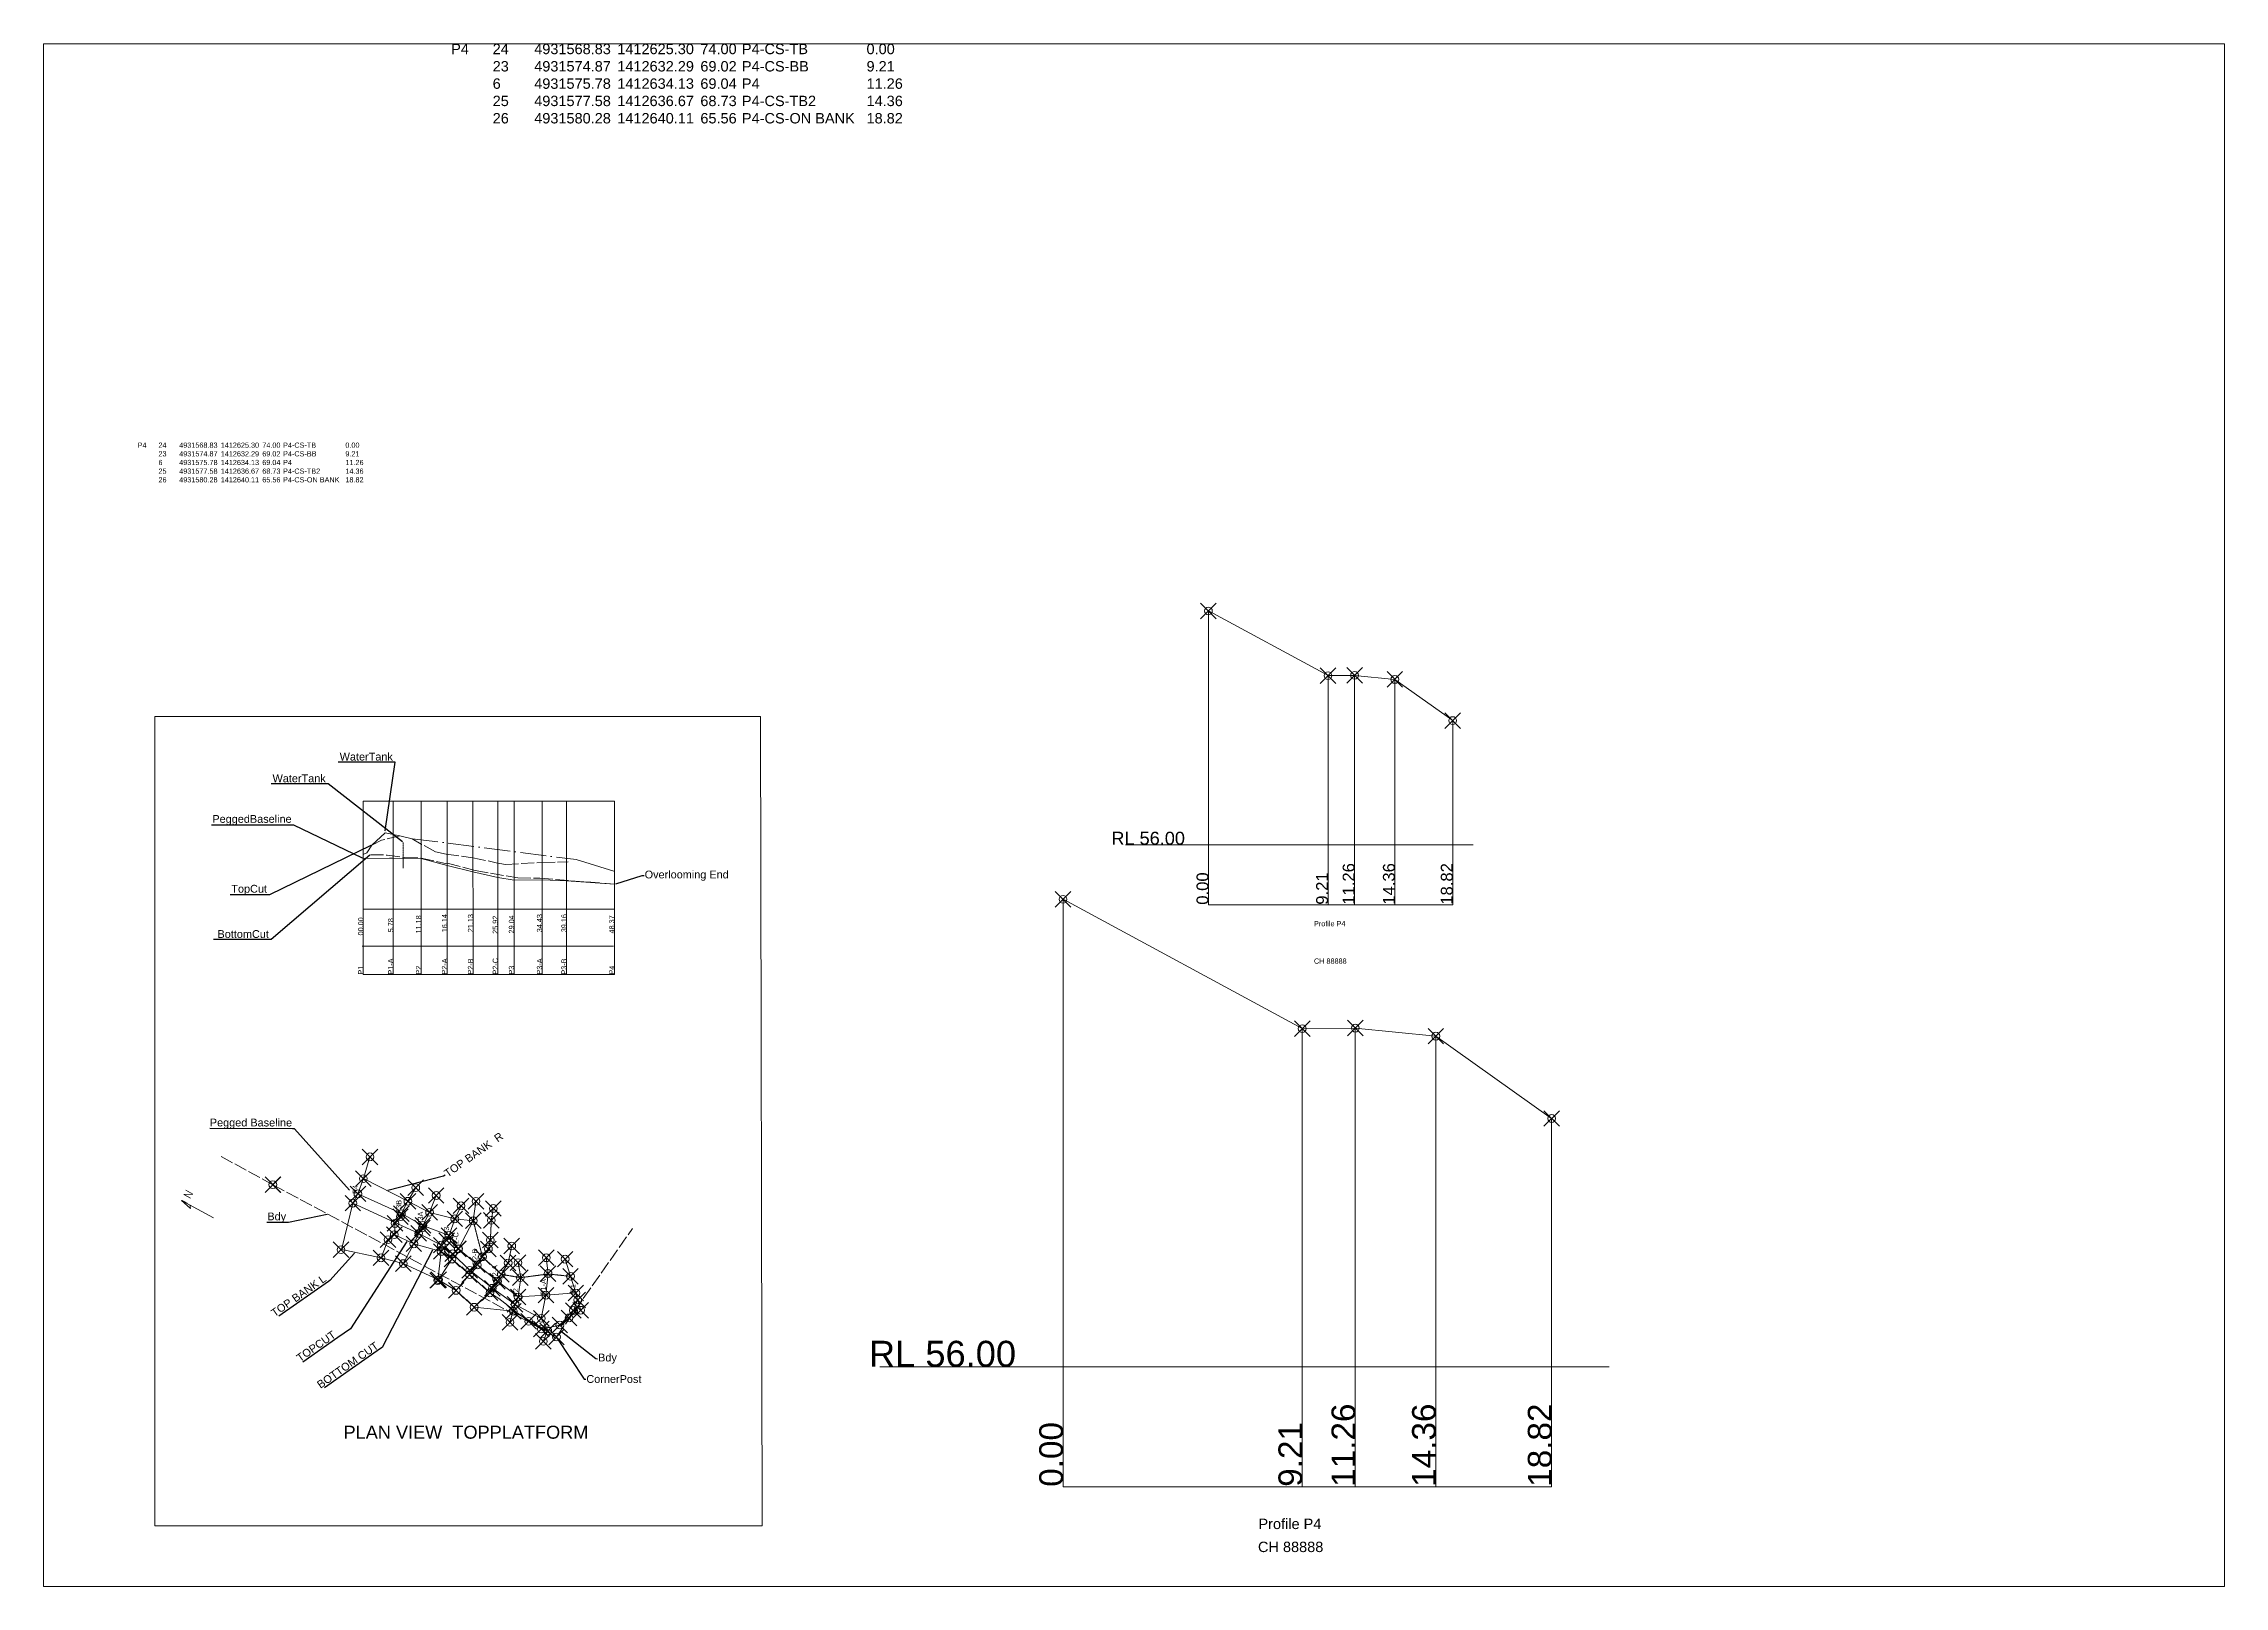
# Model space of a CAD drawing. Extents: x -87238 to 8567886, y -105094 to 8517995.
# Drawn here: x 445598 to 529598, y 8928 to 68334 of the extents above; entities that cross this region are included whole.
import ezdxf
from ezdxf import colors
from ezdxf.entities.mleader import LeaderData, LeaderLine
from ezdxf.math import Vec2, Vec3

# ---------------------------------------------------------------- set-up
doc = ezdxf.new("R2010")
doc.units = 0
doc.header["$MEASUREMENT"] = 0
doc.header["$PDMODE"] = 35
doc.header["$PDSIZE"] = 300
for name, pattern in [('ACAD_ISO02W100', [15, 12, -3]), ('DASHDOT2', [0.7, 0.5, -0.1, 0, -0.1]), ('DASHED', [0.6, 0.5, -0.1]), ('DASHED2', [0.3, 0.25, -0.05])]:
    doc.linetypes.add(name, pattern=pattern)
doc.layers.get('0').update_dxf_attribs({"linetype": 'CONTINUOUS'})
doc.layers.add('Boundary', color=7, linetype='CONTINUOUS')
doc.layers.add('VIEWPORTS', color=7, linetype='CONTINUOUS')
doc.styles.add('Annotative', font='txt.shx', dxfattribs={"height": 200})
doc.styles.add('MtXpl_arial_ttf_shx', font='arial.ttf.shx')
doc.styles.get("Standard").update_dxf_attribs({"font": 'arial.ttf', "height": 200})

msp = doc.modelspace()

# ---------------------------------------------------------------- linework, layer by layer
at = {"color": 7, "linetype": 'Continuous', "lineweight": 0}
for p, q in [((490465.1600117139, 46486.87929131888), (490465.1600117139, 35176.26325944724)), ((490465.1600117139, 46486.87929131888), (490465.1600117139, 35176.26325944724)), ((495071.6600117139, 43996.87929131888), (495071.6600117139, 35176.26325944724)), ((496094.1600117139, 44006.87929131888), (496094.1600117139, 35176.26325944724)), ((497645.1600117139, 43851.87929131888), (497645.1600117139, 35176.26325944724)), ((499875.1600117139, 42266.87929131888), (499875.1600117139, 35176.26325944724)), ((495071.6600117139, 41506.87929131888), (495071.6600117139, 35176.26325944724)), ((496094.1600117139, 41526.87929131888), (496094.1600117139, 35176.26325944724)), ((497645.1600117139, 41216.87929131888), (497645.1600117139, 35176.26325944724)), ((457910.726299, 39166.76608673422), (457911.2499960493, 32486.50078890653)), ((457910.726299, 39166.76608673422), (467584.0593418166, 39166.76608673422)), ((459065.944027145, 39166.76608673422), (459065.944027145, 32486.50078890641)), ((460138.1492216809, 39166.76608673422), (460138.1492216809, 32486.50078890633)), ((461139.0575285074, 39166.76608673422), (461139.0575285074, 32486.50078890624)), ((462136.8903806062, 39166.76608673422), (462140.2090691999, 32486.50078890615)), ((463095.9253119984, 39166.76608673422), (463095.9253119984, 32486.50078890609)), ((463717.9381736688, 39166.76608673422), (463717.9381736688, 32486.50078890604)), ((464797.9400255511, 39166.76608673422), (464797.9400255511, 32486.50078890595)), ((465742.4589506197, 39166.76608673422), (465742.4589506197, 32486.50078890586)), ((467584.0593418166, 39166.76608673422), (467584.0593418166, 32486.50078890572)), ((458752.4585330224, 37946.13734021896), (458234.726299, 37466.13734021896)), ((459794.526299, 37718.13734021896), (459322.966299, 37826.13734021896)), ((499875.1600117139, 35176.26325944724), (499875.1600117139, 38046.87929131888)), ((461098.0667436905, 37126.13734021896), (460695.1262989999, 37218.13734021896)), ((500665.8290671634, 37486.87955787883), (487267.9626537322, 37486.87955787883)), ((466114.726299, 36912.13734021896), (467568.6129159929, 36462.24623839947)), ((484864.9991568178, 35384.57089078956), (484864.9991568178, 12763.33882704626)), ((484864.9991568178, 35384.57089078956), (484864.9991568178, 12763.33882704626)), ((457912.0659218246, 35001.60289060455), (467585.3989646414, 35001.60289060112)), ((490465.1600117139, 35176.26325944724), (499875.1600117139, 35176.26325944724)), ((457870.4909376207, 33578.36607641721), (467543.8239804374, 33578.36607641744)), ((494077.9991568178, 30404.57089078956), (494077.9991568178, 12763.33882704623)), ((496122.9991568178, 30424.57089078956), (496122.9991568178, 12763.33882704623)), ((499224.9991568178, 30114.57089078956), (499224.9991568178, 12763.33882704623)), ((503684.9991568178, 26944.57089078956), (503684.9991568178, 12763.3388270462)), ((494077.9991568178, 25424.57089078955), (494077.9991568178, 12763.33882704623)), ((496122.9991568178, 25464.57089078955), (496122.9991568178, 12763.33882704623)), ((499224.9991568178, 24844.57089078955), (499224.9991568178, 12763.3388270462)), ((503684.9991568178, 12763.3388270462), (503684.9991568178, 18504.57089078955)), ((505899.8907442415, 17384.57142390944), (477806.8156501433, 17384.57142390944)), ((484864.9991568178, 12763.33882704626), (503684.9991568178, 12763.3388270462))]:
    msp.add_line(p, q, dxfattribs=at)
at = {"color": 7, "linetype": 'DASHED2', "lineweight": 0, "ltscale": 2000}
for p, q in [((460142.1262989999, 37512.13734021896), (459794.526299, 37718.13734021896)), ((460695.1262989999, 37218.13734021896), (460142.1262989999, 37512.13734021896))]:
    msp.add_line(p, q, dxfattribs=at)
at = {"color": 7, "linetype": 'Continuous', "lineweight": 0, "ltscale": 1000}
for p, q in [((457911.2499960493, 32486.50078890653), (467584.0593418167, 32486.50078890572)), ((459630.139809668, 23758.32232893695, -1888), (457914.0679172279, 24629.60716189283, -2035.999999999999)), ((460464.990623892, 23329.64049144647, -1866), (459630.139809668, 23758.32232893695, -1888)), ((461436.139368645, 23079.40437149972, -1884), (460464.990623892, 23329.64049144647, -1866)), ((462146.9141757658, 23005.76217181307, -1938), (461436.139368645, 23079.40437149972, -1884))]:
    msp.add_line(p, q, dxfattribs=at)
for points in [[(445598.2976355609, 68328.27753032738), (529598.2976355609, 68328.27753032738), (529598.2976355609, 8928.277530327381), (445598.2976355609, 8928.277530327265)], [(449877.1475034349, 42418.54527858269), (473216.7093217526, 42418.54527858269), (473275.4783123994, 11254.06914759544), (449877.1475034349, 11254.06914759544)]]:
    msp.add_lwpolyline(points, close=True, dxfattribs=at)
at = {"color": 7, "linetype": 'Continuous', "lineweight": 0}
for points in [[(490465.1600117139, 46486.87929131888), (495071.6600117139, 43996.87929131888), (496094.1600117139, 44006.87929131888), (497645.1600117139, 43851.87929131888), (499875.1600117139, 42266.87929131888)], [(457910.726299, 36958.13734021896), (458915.7524262839, 36968.13734021896), (459065.944027145, 36972.13734021896), (460138.1492216809, 36950.13734021905), (461139.0575285074, 36690.13734021896), (462136.8903806062, 36438.13734021896), (463095.9253119983, 36230.13734021896), (463717.9381736688, 36126.13734021896), (464797.9400255511, 36138.13734021896), (465742.4589506201, 36100.13734021992), (467584.0593418166, 35972.13734021896)], [(484864.9991568178, 35384.57089078956), (494077.9991568178, 30404.57089078956), (496122.9991568178, 30424.57089078956), (499224.9991568178, 30114.57089078956), (503684.9991568178, 26944.57089078956)]]:
    msp.add_lwpolyline(points, dxfattribs=at)
at = {"color": 7, "linetype": 'DASHED2', "lineweight": 0, "ltscale": 2000}
for points in [[(459322.966299, 37826.13734021896), (458608.526299, 37660.13734021896), (458234.726299, 37466.13734021896), (458044.726299, 37176.13734021896), (457910.726299, 37113.53734021896)], [(458186.8903242298, 37103.48374507914), (458826.726299, 37088.13734021896), (459510.1262989999, 36990.13734021896)], [(459510.1262989999, 36990.13734021896), (460142.1011116629, 36972.13734021914), (461131.8356301915, 36752.13734021917)], [(461098.0667436905, 37126.13734021896), (462136.8903806063, 36988.13734021896), (463026.889244748, 36794.13734021908), (463391.8163004069, 36726.13734021896), (464797.9262989999, 36802.13734021896), (465798.4233174756, 36822.13734021896)], [(462226.8057706193, 36494.13734021896), (461190.441999604, 36758.13734021896), (461131.930625572, 36751.32180483858)], [(462226.8057706193, 36494.13734021896), (463862.6268143904, 36208.13734021905), (464713.5323528551, 36194.44792236979), (467605.8644352828, 35968.13734021896)]]:
    msp.add_lwpolyline(points, dxfattribs=at)
at = {"color": 7, "linetype": 'DASHDOT2', "lineweight": 0, "ltscale": 2000}
msp.add_lwpolyline([(458752.4585330224, 37946.13734021896), (459322.966299, 37826.13734021896), (459794.526299, 37718.13734021896), (466114.726299, 36912.13734021896)], dxfattribs=at)
at = {"color": 7, "linetype": 'Continuous', "lineweight": 0, "elevation": -15782}
for points in [[(457083.2959373319, 21938.27563521301), (457507.3554152051, 23683.17969998614), (457704.4176846507, 24043.33863983053), (457914.0679172279, 24629.60716189283), (458167.9253986014, 25466.56616879796)], [(464768.4336348099, 19247.78083522731), (463759.0727273321, 19786.21797984219), (462883.7276749536, 20408.7250393342), (462010.1765520002, 21098.4093407364), (461353.7288157763, 21732.5768024062), (460917.2003729779, 22066.60512252427), (460046.3004109043, 22518.8763423229), (457507.3554152051, 23683.17969998614)], [(466098.2527943304, 20225.2904274966), (464946.0954960199, 20141.25733921333), (463872.1512066727, 20072.28099841994), (463077.8519316255, 20678.9319470394), (462307.203797976, 21308.82515554938), (461576.6990911096, 21930.20336012196), (461576.6990911096, 21930.20336012196), (461216.6653030266, 22437.42685279762), (460210.1081195791, 22828.89413946477), (459380.8251593306, 23281.00670471153), (457704.4176846507, 24043.33863983053)], [(458595.2302879893, 21578.54475268906), (458863.8509301343, 22279.34925519525), (459125.9448019989, 22489.72912235156), (459130.351197089, 22902.98184539506), (459346.2678606398, 23166.47377022589), (459380.8251593306, 23281.00670471153), (459630.139809668, 23758.32232893695), (459932.2071696363, 24282.34075424896)], [(459452.5020355512, 21358.44216081404), (459859.5653489455, 22119.5594046566), (460046.3004109043, 22518.8763423229), (460187.5102578815, 22725.17655824946), (460210.1081195791, 22828.89413946477), (460464.990623892, 23329.64049144647), (460720.3460458068, 23979.65095942939)], [(460779.5750607611, 20707.97372531742), (460912.8070592025, 21821.81807476681), (460917.2003729779, 22066.60512252427), (461122.8050575133, 22247.18948975291), (461216.6653030266, 22437.42685279762), (461436.139368645, 23079.40437149972), (461675.4563031124, 23581.45955265017)], [(460813.3238588505, 20736.48720682719), (461328.3576869682, 21531.69796872913), (461353.7288157763, 21732.5768024062), (461576.6990911096, 21930.20336012196), (462146.9141757658, 23005.76217181307), (462251.3549780336, 23752.75087235535)], [(465006.4456069496, 18754.64676298096), (463689.6347300368, 19522.7443291816), (462183.0480459212, 19676.40812879236), (461487.439266207, 20324.6614941692), (460813.3238588505, 20736.48720682719), (459452.5020355512, 21358.44216081404), (458595.2302879893, 21578.54475268906), (457021.9285446971, 21908.06765938198)], [(462790.6850669932, 20231.26779632829), (462004.46222644, 20935.70916709666), (461329.5048160312, 21530.05964802363), (460912.8070592025, 21821.81807476681), (459859.5653489455, 22119.5594046566), (459103.533904521, 22474.02866291089)], [(462183.0480459212, 19676.40812879236), (462790.6850669932, 20231.26779632829), (462883.7276749536, 20408.7250393342), (463080.6373814321, 20678.44075542357), (463228.8856115753, 20940.94115978504), (463490.1657901814, 21380.24591530494), (463630.5001314418, 22037.61512105046)], [(463561.2324143805, 19095.90847628056), (463689.6347300368, 19522.7443291816), (463759.0727273321, 19786.21797984219), (463872.1512066727, 20072.28099841994), (463980.355931703, 20817.28792666089), (463872.7456632187, 21391.76289160061)], [(464844.732808391, 18361.21756281369), (465021.462977236, 18791.18235011294), (464768.4336348099, 19247.78083522731), (464946.0954960199, 20141.25733921333), (465029.717137536, 20973.77125564187), (464960.334241104, 21581.9603821199)], [(466287.0866334182, 19561.57227842209), (466167.5930511463, 19958.88485550563), (466098.2527943304, 20225.2904274966), (465894.3476227843, 20868.68974436782), (465686.1803807518, 21528.63701445726)]]:
    msp.add_lwpolyline(points, dxfattribs=at)
at = {"color": 7, "linetype": 'Continuous', "lineweight": 0}
msp.add_polyline3d([(462790.6850669932, 20231.26779632829, -819.9999999999989), (463135.1167368903, 20018.31046533257, -728.0000000000001), (463777.9484413675, 19518.65918732951, -434.0000000000003), (464280.5130882506, 19135.64903648937, -228.0000000000001), (464772.2532446142, 18837.83765559841, -119.9999999999989), (465482.8358947514, 18991.12267562917, -285.9999999999985), (465837.2013210789, 19266.10111954206, -479.9999999999983), (466006.582975043, 19550.72342249105, -609.9999999999994), (466160.3838307894, 19958.72010964761, -845.999999999998)], dxfattribs=at)
at = {"linetype": 'Continuous', "lineweight": 0}
for p in [(490465.1600117139, 46486.87929131888), (490465.1600117139, 46486.87929131888), (495071.6600117139, 43996.87929131888), (496094.1600117139, 44006.87929131888), (497645.1600117139, 43851.87929131888), (499875.1600117139, 42266.87929131888), (484864.9991568178, 35384.57089078956), (484864.9991568178, 35384.57089078956), (494077.9991568178, 30404.57089078956), (496122.9991568178, 30424.57089078956), (499224.9991568178, 30114.57089078956), (503684.9991568178, 26944.57089078956), (458167.9253986014, 25466.56616879796, -2669.999999999999), (457704.4176846507, 24043.33863983053, -1973.999999999998), (457914.0679172279, 24629.60716189283, -2035.999999999999), (459932.2071696363, 24282.34075424896, -2313.999999999999), (460720.3460458068, 23979.65095942939, -2319.999999999999), (457507.3554152051, 23683.17969998614, -1978), (459346.2678606398, 23166.47377022589, -1853.999999999999), (459380.8251593306, 23281.00670471153, -1845.999999999998), (459630.139809668, 23758.32232893695, -1888), (460464.990623892, 23329.64049144647, -1866), (461675.4563031124, 23581.45955265017, -2295.999999999998), (462251.3549780336, 23752.75087235535, -2422), (462917.9164449755, 23477.24440995431, -2316), (458863.8509301343, 22279.34925519525, -1123.999999999998), (459103.533904521, 22474.02866291089, -1240), (459130.351197089, 22902.98184539506, -1857.999999999998), (460046.3004109043, 22518.8763423229, -1790), (460187.5102578815, 22725.17655824946, -1781.999999999999), (460210.1081195791, 22828.89413946477, -1807.999999999998), (461216.6653030266, 22437.42685279762, -1819.999999999999), (461436.139368645, 23079.40437149972, -1884), (462146.9141757658, 23005.76217181307, -1938), (462807.4714194327, 22264.60353311662, -1953.999999999999), (462843.4231050333, 23022.23370431796, -2022), (457055.0351859867, 21891.79073880194, -981.9999999999993), (458595.2302879893, 21578.54475268906, -684.0000000000003), (459859.5653489455, 22119.5594046566, -1144), (460912.8070592025, 21821.81807476681, -1219.999999999999), (460917.2003729779, 22066.60512252427, -1738), (461122.8050575133, 22247.18948975291, -1778), (461328.3576869682, 21531.69796872913, -1151.999999999998), (461329.5048160312, 21530.05964802363, -1153.999999999999), (461353.7288157763, 21732.5768024062, -1650), (461576.3726451305, 21920.20869003091, -1701.999999999998), (461576.6990911096, 21930.20336012196, -1716), (462501.4867090739, 21620.64906493457, -1513.999999999999), (462731.4892762212, 21923.30203300767, -1644), (463630.5001314418, 22037.61512105046, -1757.999999999998), (464960.334241104, 21581.9603821199, -1072), (465686.1803807518, 21528.63701445726, -1379.999999999998), (459452.5020355512, 21358.44216081404, -631.9999999999993), (460779.5750607611, 20707.97372531742, -531.9999999999993), (460813.3238588505, 20736.48720682719, -543.9999999999998), (462004.46222644, 20935.70916709666, -957.9999999999984), (462010.1765520002, 21098.4093407364, -1451.999999999998), (462307.203797976, 21308.82515554938, -1507.999999999998), (463077.8519316255, 20678.9319470394, -1278), (463080.6373814321, 20678.44075542357, -1256), (463228.8856115753, 20940.94115978504, -1188), (463490.1657901814, 21380.24591530494, -1375.999999999999), (463872.7456632187, 21391.76289160061, -1344), (463961.950108707, 20814.54320471146, -1035.999999999999), (465029.717137536, 20973.77125564187, -1022), (465894.3476227843, 20868.68974436782, -1078), (465894.3476227843, 20868.68974436782, -1078), (461487.439266207, 20324.6614941692, -485.9999999999985), (462790.6850669932, 20231.26779632829, -819.9999999999989), (462883.7276749536, 20408.7250393342, -1194), (463759.0727273321, 19786.21797984219, -973.9999999999981), (463876.3515178788, 20068.5399330272, -995.999999999998), (464946.0954960199, 20141.25733921333, -973.9999999999981), (466098.2527943304, 20225.2904274966, -987.9999999999995), (466167.5930511463, 19958.88485550563, -834.0000000000003), (462183.0480459212, 19676.40812879236, -306.0000000000002), (463561.2324143805, 19095.90847628056, -197.999999999999), (463689.6347300368, 19522.7443291816, -437.9999999999995), (464280.5130882506, 19135.64903648937, -228.0000000000001), (464768.4336348099, 19247.78083522731, -903.9999999999992), (465482.8358947514, 18991.12267562917, -285.9999999999985), (465837.2013210789, 19266.10111954206, -479.9999999999983), (466006.582975043, 19550.72342249105, -609.9999999999994), (466287.0866334182, 19561.57227842209, -625.9999999999991), (464772.2532446142, 18837.83765559841, -119.9999999999989), (464844.732808391, 18361.21756281369, 86.00000000000136), (465016.8846837895, 18767.41422918567, -118.0000000000007)]:
    msp.add_point(p, dxfattribs=at)
at = {"layer": 'Boundary', "color": 7, "linetype": 'DASHED', "lineweight": 0, "ltscale": 1000, "elevation": -15782}
msp.add_lwpolyline([(452434.530037318, 25480.7219311317), (454429.1829112358, 24394.72460741398), (465353.0445090097, 18535.23668525097), (468276.7625428443, 22703.09665969174)], dxfattribs=at)
at = {"layer": 'Boundary', "color": 7, "linetype": 'Continuous', "lineweight": 0}
for p in [(454426.7248208638, 24397.8865360232, -15782), (454429.1829112358, 24394.72460741398, -15782), (465352.5533173291, 18532.4512354558, -15782)]:
    msp.add_point(p, dxfattribs=at)
at = {"layer": 'VIEWPORTS', "color": 7, "linetype": 'ACAD_ISO02W100', "lineweight": 0}
for p, q in [((459452.9804117979, 37576.67990863888), (459452.9804117979, 36588.98991792114)), ((450911.7458946344, 23791.49532406556), (451137.7517328784, 23667.96475084605)), ((451137.7517328784, 23667.96475084605), (450911.7458946344, 23791.49532406556))]:
    msp.add_line(p, q, dxfattribs=at)
at = {"layer": 'VIEWPORTS', "color": 7, "lineweight": 0}
for p, q in [((450911.7458946344, 23791.49532406556), (451261.7788622627, 23481.13306073743)), ((451261.7788622627, 23481.13306073743), (451235.6510985479, 23614.45478467461))]:
    msp.add_line(p, q, dxfattribs=at)
msp.add_lwpolyline([(450911.7458946344, 23791.49532406556), (452136.1642440135, 23122.2511057105)], dxfattribs=at)
at = {"layer": 'VIEWPORTS', "color": 7, "linetype": 'ACAD_ISO02W100', "lineweight": 0}
for points, elevation in [([(461487.439266207, 20324.6614941692), (462004.46222644, 20935.70916709666), (462010.1765520002, 21098.4093407364), (462307.203797976, 21308.82515554938), (462501.4867090739, 21620.64906493457), (462731.4892762212, 21923.30203300767), (462807.4714194327, 22264.60353311662), (462843.4231050333, 23022.23370431796), (462917.9164449755, 23477.24440995431)], -485.9999999999985), ([(463228.8856115753, 20940.94115978504), (462501.4867090739, 21620.64906493457), (462146.9141757658, 23005.76217181307)], -978), ([(465894.3476227843, 20868.68974436782), (465027.9039290098, 20955.71945345128), (463980.355931703, 20817.28792666089), (463228.8856115753, 20940.94115978504)], -1078)]:
    msp.add_lwpolyline(points, dxfattribs=dict(at, elevation=elevation))

# ---------------------------------------------------------------- texts
at = {"linetype": 'Continuous', "lineweight": 0, "style": 'MtXpl_arial_ttf_shx'}
for height, p in [(500, (486726.0996920718, 37486.87955787883)), (1000, (477386.8785175337, 17384.57142390944))]:
    msp.add_text('RL 56.00', height=height, dxfattribs=at).set_placement(p)
for s, height, p in [('0.00', 458.335, (490465.1600117139, 35176.26325944724)), ('9.21', 458.335, (495071.6600117139, 35176.26325944724)), ('11.26', 458.335, (496094.1600117139, 35176.26325944724)), ('14.36', 458.335, (497645.1600117139, 35176.26325944724)), ('18.82', 458.335, (499875.1600117139, 35176.26325944724)), ('0.00', 916.6700000000001, (484864.9991568178, 12763.33882704626)), ('9.21', 916.6700000000001, (494077.9991568178, 12763.33882704623)), ('11.26', 916.6700000000001, (496122.9991568178, 12763.33882704623)), ('14.36', 916.6700000000001, (499224.9991568178, 12763.33882704623)), ('18.82', 916.6700000000001, (503684.9991568178, 12763.3388270462))]:
    msp.add_text(s, height=height, rotation=90, dxfattribs=at).set_placement(p)
at = {"linetype": 'ACAD_ISO02W100', "lineweight": 0}
for s, p in [('P1               00.00', (457911.2499960493, 32486.50078890653)), ('P1-A             5.78', (459065.944027145, 32486.50078890641)), ('P2                11.18', (460138.1492216809, 32486.50078890633)), ('P2-A             16.14', (461139.0575285074, 32486.50078890624)), ('P2-B             21.13', (462140.2090691999, 32486.50078890615)), ('P2-C            25.92', (463095.9253119984, 32486.50078890609)), ('P3                29.04', (463717.9381736688, 32486.50078890604)), ('P3-A             34.43', (464797.9400255511, 32486.50078890595)), ('P3-B             39.16', (465742.4589506197, 32486.50078890586)), ('P4                48.37', (467584.0593418166, 32486.50078890572))]:
    msp.add_text(s, height=200, rotation=90, dxfattribs=at).set_placement(p)
at = {"linetype": 'Continuous', "lineweight": 0}
for s, p in [('P4', (457704.4176846507, 24043.33863983053, -1973.999999999998)), ('P3B', (459380.8251593306, 23281.00670471153, -1845.999999999998)), ('P3A', (460210.1081195791, 22828.89413946477, -1807.999999999998)), ('P3', (461216.6653030266, 22437.42685279762, -1819.999999999999)), ('P2-C', (461576.6990911096, 21930.20336012196, -1716)), ('P2-B', (462307.203797976, 21308.82515554938, -15782)), ('P2-A', (463080.6373814321, 20678.44075542357, -15782)), ('P2', (463876.3515178788, 20068.5399330272, -995.9999999999982)), ('P1-A', (464946.0954960199, 20141.25733921333, -15782)), ('P1', (466098.2527943304, 20225.2904274966, -15782))]:
    msp.add_text(s, height=200, rotation=90, dxfattribs=at).set_placement(p)
at = {"linetype": 'Continuous', "lineweight": 0, "ltscale": 1000, "style": 'Annotative'}
msp.add_text('N', height=300, rotation=61.33980716636768, dxfattribs=at).set_placement((451232.6346159959, 23833.43477954046))
at = {"color": 7, "linetype": 'Continuous', "lineweight": 0, "attachment_point": 1}
for s, width, gutter_width, heights, insert, char_height in [('^IP4^I24^I4931568.83 ^I1412625.30 ^I74.00 ^IP4-CS-TB^I^I0.00 \\P^I^I23^I4931574.87 ^I1412632.29 ^I69.02 ^IP4-CS-BB^I^I9.21 \\P^I^I6^I4931575.78 ^I1412634.13 ^I69.04 ^IP4^I^I^I11.26 \\P^I^I25^I4931577.58 ^I1412636.67 ^I68.73 ^IP4-CS-TB2^I^I14.36 \\P^I^I26^I4931580.28 ^I1412640.11 ^I65.56 ^IP4-CS-ON BANK^I18.82 ', 20462.64667846495, 5000, [0], (459695.845629089, 68328.27753032738), 400), ('^IP4^I24^I4931568.83 ^I1412625.30 ^I74.00 ^IP4-CS-TB^I^I0.00 \\P^I^I23^I4931574.87 ^I1412632.29 ^I69.02 ^IP4-CS-BB^I^I9.21 \\P^I^I6^I4931575.78 ^I1412634.13 ^I69.04 ^IP4^I^I^I11.26 \\P^I^I25^I4931577.58 ^I1412636.67 ^I68.73 ^IP4-CS-TB2^I^I14.36 \\P^I^I26^I4931580.28 ^I1412640.11 ^I65.56 ^IP4-CS-ON BANK^I18.82 ', 11587.57790737366, 2500, [0], (448421.9811991396, 52972.55922696533), 200), ('Profile P4', 4372.300692086166, 6.25, [0], (494530.8702025788, 34546.16344384194), 200), ('CH 88888', 4372.300692086166, 6.25, [0], (494530.8702025788, 33106.20861348341), 200), ('PLAN VIEW  TOPPLATFORM', 12013.22364814593, 200, [40.00000000000001], (457151.6347138761, 15114.7212932421, -15782), 500), ('Profile P4', 8744.601384172332, 12.5, [0], (492393.1639468141, 11535.18725316598), 400), ('CH 88888', 8744.601384172332, 12.5, [0], (492374.320745809, 10648.99675763583), 400)]:
    msp.add_mtext_dynamic_manual_height_columns(s, width=width, gutter_width=gutter_width, heights=heights, dxfattribs=dict(at, insert=insert, char_height=char_height))

# ---------------------------------------------------------------- leaders
at = {"color": 7, "linetype": 'Continuous', "lineweight": 0, "ltscale": 1000}
ml = msp.add_multileader_mtext('Standard', dxfattribs=at)
ml.set_content('WaterTank', color=7, style='MtXpl_arial_ttf_shx')
ml.set_leader_properties()
ml.build(insert=Vec2(0, 0))
ml.multileader.update_dxf_attribs({"text_right_attachment_type": 6, "dogleg_length": 72.00000000000004, "arrow_head_size": 36})
ctx = ml.context
ctx.base_point, ctx.char_height, ctx.arrow_head_size, ctx.landing_gap_size, ctx.plane_origin = Vec3(457013.5209118911, 40876.87254893289), 300, 36, 18, Vec3(460151.3148476235, 39199.05411999256)
ctx.right_attachment, ctx.text_align_type = 6, 2
notes = []
notes.append((ctx, [(0, (1, 1, 0), (459141.0979923822, 40669.32821059728), (-1, 0), 72.00000000000004, [(0, [(458750.9425971281, 37992.30583457174)], 0, [])])]))
ctx.mtext.insert, ctx.mtext.alignment, ctx.mtext.flow_direction = Vec3(459051.0979923822, 41029.32821059728), 3, 5
ml = msp.add_multileader_mtext('Standard', dxfattribs=at)
ml.set_content('WaterTank', color=7, style='MtXpl_arial_ttf_shx')
ml.set_leader_properties()
ml.build(insert=Vec2(0, 0))
ml.multileader.update_dxf_attribs({"text_right_attachment_type": 6, "dogleg_length": 72.00000000000004, "arrow_head_size": 36})
ctx = ml.context
ctx.base_point, ctx.char_height, ctx.arrow_head_size, ctx.landing_gap_size, ctx.plane_origin = Vec3(454427.4388660968, 40040.62303243092), 300, 36, 18, Vec3(457565.2328018292, 38362.8046034906)
ctx.right_attachment, ctx.text_align_type = 6, 2
notes.append((ctx, [(0, (1, 1, 0), (456555.015946588, 39833.07869409531), (-1, 0), 72.00000000000004, [(0, [(459452.9804117979, 37576.67990863888)], 0, [])])]))
ctx.mtext.insert, ctx.mtext.alignment, ctx.mtext.flow_direction = Vec3(456465.015946588, 40193.07869409531), 3, 5
ml = msp.add_multileader_mtext('Standard', dxfattribs=at)
ml.set_content('PeggedBaseline', color=7, style='MtXpl_arial_ttf_shx')
ml.set_leader_properties()
ml.build(insert=Vec2(0, 0))
ml.multileader.update_dxf_attribs({"text_right_attachment_type": 6, "dogleg_length": 72.00000000000004, "arrow_head_size": 36})
ctx = ml.context
ctx.base_point, ctx.char_height, ctx.arrow_head_size, ctx.landing_gap_size, ctx.plane_origin = Vec3(452108.8870048975, 38436.41881615775), 300, 36, 18, Vec3(457509.669591976, 37236.04794770165)
ctx.right_attachment, ctx.text_align_type = 6, 2
notes.append((ctx, [(0, (1, 1, 0), (455241.2389830694, 38242.9331408508), (-1, 0), 72.00000000000004, [(0, [(457910.726299, 36958.13734021896)], 0, [])])]))
ctx.mtext.insert, ctx.mtext.alignment, ctx.mtext.flow_direction = Vec3(455151.2389830694, 38629.90449146472), 3, 5
ml = msp.add_multileader_mtext('Standard', dxfattribs=at)
ml.set_content('BottomCut', color=7, style='MtXpl_arial_ttf_shx')
ml.set_leader_properties()
ml.build(insert=Vec2(0, 0))
ml.multileader.update_dxf_attribs({"text_right_attachment_type": 6, "dogleg_length": 72.00000000000004, "arrow_head_size": 36})
ctx = ml.context
ctx.base_point, ctx.char_height, ctx.arrow_head_size, ctx.landing_gap_size, ctx.plane_origin = Vec3(452277.7047417995, 34045.31772311103), 300, 36, 18, Vec3(457340.6609466489, 36209.40370649655)
ctx.right_attachment, ctx.text_align_type = 6, 2
notes.append((ctx, [(0, (1, 1, 0), (454365.5819587163, 33837.87570401144), (-1, 0), 71.9999999999999, [(0, [(458186.8903242298, 37103.48374507914)], 0, [])])]))
ctx.mtext.insert, ctx.mtext.alignment, ctx.mtext.flow_direction = Vec3(454275.5819587163, 34197.87570401144), 3, 5
ml = msp.add_multileader_mtext('Standard', dxfattribs=at)
ml.set_content('TopCut', color=7, style='MtXpl_arial_ttf_shx')
ml.set_leader_properties()
ml.build(insert=Vec2(0, 0))
ml.multileader.update_dxf_attribs({"text_right_attachment_type": 6, "dogleg_length": 72.00000000000004, "arrow_head_size": 36})
ctx = ml.context
ctx.base_point, ctx.char_height, ctx.arrow_head_size, ctx.landing_gap_size, ctx.plane_origin = Vec3(452844.5302170003, 35749.03820273531), 300, 36, 18, Vec3(457279.5891011072, 34631.21600558143)
ctx.right_attachment, ctx.text_align_type = 6, 2
notes.append((ctx, [(0, (1, 1, 0), (454292.9122088148, 35557.39427367665), (-1, 0), 72.00000000000004, [(0, [(458234.726299, 37466.13734021896)], 0, [])])]))
ctx.mtext.insert, ctx.mtext.alignment, ctx.mtext.flow_direction = Vec3(454202.9122088148, 35940.68213179399), 3, 5
ml = msp.add_multileader_mtext('Standard', dxfattribs=at)
ml.set_content('Overlooming End', color=7, style='MtXpl_arial_ttf_shx')
ml.set_leader_properties()
ml.build(insert=Vec2(0, 0))
ml.multileader.update_dxf_attribs({"text_right_attachment_type": 6, "dogleg_length": 72.00000000000004, "arrow_head_size": 36})
ctx = ml.context
ctx.base_point, ctx.char_height, ctx.arrow_head_size, ctx.landing_gap_size, ctx.plane_origin = Vec3(468731.5456053512, 36296.30790653167), 300, 36, 18, Vec3(473017.9907939389, 38658.1870295502)
ctx.right_attachment = 6
notes.append((ctx, [(1, (1, 1, 0), (468659.5456053512, 36296.30790653167), (1, 0), 72.00000000000004, [(0, [(467605.8644352828, 35968.13734021896)], 0, [])])]))
ctx.mtext.insert, ctx.mtext.flow_direction = Vec3(468749.5456053512, 36489.79358183863), 5
ml = msp.add_multileader_mtext('Standard', dxfattribs=at)
ml.set_content('Pegged Baseline', color=7, style='MtXpl_arial_ttf_shx')
ml.set_leader_properties()
ml.build(insert=Vec2(0, 0))
ml.multileader.update_dxf_attribs({"text_right_attachment_type": 6, "dogleg_length": 0.36, "arrow_head_size": 36})
ctx = ml.context
ctx.base_point, ctx.char_height, ctx.arrow_head_size, ctx.landing_gap_size, ctx.plane_origin, ctx.plane_x_axis, ctx.plane_y_axis = Vec3(452009.96251895, 26747.51063947464, -15782), 300, 36, 18, Vec3(456633.462466042, 26876.27885330058, -15782), Vec3(0.9999989873095776, -0.001423158395794183), Vec3(0.001423158395794183, 0.9999989873095776)
ctx.right_attachment, ctx.text_align_type = 6, 2
notes.append((ctx, [(0, (1, 1, 0), (455258.4751369254, 26549.40161553846, -15782), (-0.9999989873095775, 0.00142315839579421), 72.00000000000001, [(0, [(457399.5560467476, 24158.88544042764, -15782)], 0, [])])]))
ctx.mtext.insert, ctx.mtext.text_direction, ctx.mtext.rotation, ctx.mtext.alignment, ctx.mtext.flow_direction = Vec3(455169.0259495941, 26936.50065852582, -15782), Vec3(0.9999989873095776, -0.001423158395794183), 6.281762148303385, 3, 5
ml = msp.add_multileader_mtext('Standard', dxfattribs=at)
ml.set_content('TOP BANK  R', color=7, style='MtXpl_arial_ttf_shx')
ml.set_leader_properties()
ml.build(insert=Vec2(0, 0))
ml.multileader.update_dxf_attribs({"text_right_attachment_type": 6, "dogleg_length": 72.00000000000001, "arrow_head_size": 36})
ctx = ml.context
ctx.base_point, ctx.char_height, ctx.arrow_head_size, ctx.landing_gap_size, ctx.plane_origin, ctx.plane_x_axis, ctx.plane_y_axis = Vec3(461060.9634065828, 24778.52276815377, -15782), 300, 36, 18, Vec3(461780.808802011, 28975.39969545571, -15782), Vec3(0.8191603710612452, 0.573564544304129), Vec3(-0.573564544304129, 0.8191603710612452)
ctx.right_attachment = 6
notes.append((ctx, [(1, (1, 1, 0), (461001.9838598664, 24737.22612096387, -15782), (0.8191603710612452, 0.573564544304129), 72.00000000000004, [(0, [(458820.1046945094, 24169.59374076329, -15782)], 0, [])])]))
ctx.mtext.insert, ctx.mtext.text_direction, ctx.mtext.rotation, ctx.mtext.flow_direction = Vec3(460988.2064444668, 24913.81638219397, -15782), Vec3(0.8191603710612452, 0.573564544304129), 0.6108507207631165, 5
ml = msp.add_multileader_mtext('Standard', dxfattribs=at)
ml.set_content('Bdy', color=7, style='MtXpl_arial_ttf_shx')
ml.set_leader_properties()
ml.build(insert=Vec2(0, 0))
ml.multileader.update_dxf_attribs({"text_right_attachment_type": 6, "dogleg_length": 72.00000000000001, "arrow_head_size": 36})
ctx = ml.context
ctx.base_point, ctx.char_height, ctx.arrow_head_size, ctx.landing_gap_size, ctx.plane_origin, ctx.plane_x_axis, ctx.plane_y_axis = Vec3(454191.3565289174, 23130.38371545338, -15782), 300, 36, 18, Vec3(456556.9242466046, 23253.41806993268, -15782), Vec3(0.9999989873095776, -0.001423158395794183), Vec3(0.001423158395794183, 0.9999989873095776)
ctx.right_attachment, ctx.text_align_type = 6, 2
notes.append((ctx, [(0, (1, 1, 0), (455028.6155990871, 22935.09237468548, -15782), (-0.9999989873095775, 0.00142315839579421), 72.00000000000001, [(0, [(456556.9242466046, 23253.41806993268, -15782)], 0, [])])]))
ctx.mtext.insert, ctx.mtext.text_direction, ctx.mtext.rotation, ctx.mtext.alignment, ctx.mtext.flow_direction = Vec3(454939.1681591535, 23323.41924726163, -15782), Vec3(0.9999989873095776, -0.001423158395794183), 6.281762148303385, 3, 5
ml = msp.add_multileader_mtext('Standard', dxfattribs=at)
ml.set_content('TOPCUT', color=7, style='MtXpl_arial_ttf_shx')
ml.set_leader_properties()
ml.build(insert=Vec2(0, 0))
ml.multileader.update_dxf_attribs({"text_right_attachment_type": 6, "dogleg_length": 72.00000000000001, "arrow_head_size": 36})
ctx = ml.context
ctx.base_point, ctx.char_height, ctx.arrow_head_size, ctx.landing_gap_size, ctx.plane_origin, ctx.plane_x_axis, ctx.plane_y_axis = Vec3(455384.0950242668, 17678.08938471958, -15782), 300, 36, 18, Vec3(459611.9065364272, 22235.67552154687, -15782), Vec3(0.8191603710612452, 0.573564544304129), Vec3(-0.573564544304129, 0.8191603710612452)
ctx.right_attachment, ctx.text_align_type = 6, 2
notes.append((ctx, [(0, (1, 1, 0), (457420.3395879735, 18850.72665984339, -15782), (-0.8191603710612452, -0.573564544304129), 594.4303059402982, [(0, [(459611.9065364272, 22235.67552154687, -15782)], 0, [])])]))
ctx.mtext.insert, ctx.mtext.text_direction, ctx.mtext.rotation, ctx.mtext.width, ctx.mtext.defined_height, ctx.mtext.alignment, ctx.mtext.flow_direction = Vec3(456712.1777153608, 18794.35608408076, -15782), Vec3(0.8191603710612452, 0.573564544304129), 0.6108507207631165, 1646.029988642827, 730.5312695391949, 3, 5
ml = msp.add_multileader_mtext('Standard', dxfattribs=at)
ml.set_content('BOTTOM CUT', color=7, style='MtXpl_arial_ttf_shx')
ml.set_leader_properties()
ml.build(insert=Vec2(0, 0))
ml.multileader.update_dxf_attribs({"text_right_attachment_type": 6, "dogleg_length": 72.00000000000001, "arrow_head_size": 36})
ctx = ml.context
ctx.base_point, ctx.char_height, ctx.arrow_head_size, ctx.landing_gap_size, ctx.plane_origin, ctx.plane_x_axis, ctx.plane_y_axis = Vec3(456144.4857511506, 16630.87059929176, -15782), 300, 36, 18, Vec3(459881.0560475052, 20145.82630024415, -15782), Vec3(0.8191603710612452, 0.573564544304129), Vec3(-0.573564544304129, 0.8191603710612452)
ctx.right_attachment, ctx.text_align_type = 6, 2
notes.append((ctx, [(0, (1, 1, 0), (458638.7097871134, 18124.17864485922, -15782), (-0.8191603710612452, -0.573564544304129), 72.00000000000004, [(0, [(460592.0554277841, 21912.49148465249, -15782)], 0, [])])]))
ctx.mtext.insert, ctx.mtext.text_direction, ctx.mtext.rotation, ctx.mtext.alignment, ctx.mtext.flow_direction = Vec3(458358.5021177683, 18367.4555694539, -15782), Vec3(0.8191603710612452, 0.573564544304129), 0.6108507207631165, 3, 5
ml = msp.add_multileader_mtext('Standard', dxfattribs=at)
ml.set_content('TOP BANK L', color=7, style='MtXpl_arial_ttf_shx')
ml.set_leader_properties()
ml.build(insert=Vec2(0, 0))
ml.multileader.update_dxf_attribs({"text_right_attachment_type": 6, "dogleg_length": 72.00000000000001, "arrow_head_size": 36})
ctx = ml.context
ctx.base_point, ctx.char_height, ctx.arrow_head_size, ctx.landing_gap_size, ctx.plane_origin, ctx.plane_x_axis, ctx.plane_y_axis = Vec3(454448.303172707, 19439.57530062107, -15782), 300, 36, 18, Vec3(457602.3907321108, 21786.49175187576, -15782), Vec3(0.8191603710612452, 0.573564544304129), Vec3(-0.573564544304129, 0.8191603710612452)
ctx.right_attachment, ctx.text_align_type = 6, 2
notes.append((ctx, [(0, (1, 1, 0), (456624.4208781099, 20710.02487034784, -15782), (-0.8191603710612452, -0.573564544304129), 72.00000000000004, [(0, [(457602.3907321108, 21786.49175187576, -15782)], 0, [])])]))
ctx.mtext.insert, ctx.mtext.text_direction, ctx.mtext.rotation, ctx.mtext.alignment, ctx.mtext.flow_direction = Vec3(456344.2132087649, 20953.30179494253, -15782), Vec3(0.8191603710612452, 0.573564544304129), 0.6108507207631165, 3, 5
ml = msp.add_multileader_mtext('Standard', dxfattribs=at)
ml.set_content('CornerPost', color=7, style='MtXpl_arial_ttf_shx')
ml.set_leader_properties()
ml.build(insert=Vec2(0, 0))
ml.multileader.update_dxf_attribs({"text_right_attachment_type": 6, "dogleg_length": 72.00000000000001, "arrow_head_size": 36})
ctx = ml.context
ctx.base_point, ctx.char_height, ctx.arrow_head_size, ctx.landing_gap_size, ctx.plane_origin, ctx.plane_x_axis, ctx.plane_y_axis = Vec3(466487.1206712957, 16911.83518639825, -15782), 300, 36, 18, Vec3(469400.5800863813, 19911.58871364627, -15782), Vec3(0.9999989873095776, -0.001423158395794183), Vec3(0.001423158395794183, 0.9999989873095776)
ctx.right_attachment = 6
notes.append((ctx, [(1, (1, 1, 0), (466415.1207442094, 16911.93765380274, -15782), (0.9999989873095775, -0.001423158395794182), 72.00000000000004, [(0, [(465352.5533173291, 18532.4512354558, -15782)], 0, [])])]))
ctx.mtext.insert, ctx.mtext.text_direction, ctx.mtext.rotation, ctx.mtext.flow_direction = Vec3(466505.3377672387, 17064.36739595352, -15782), Vec3(0.9999989873095776, -0.001423158395794183), 6.281762148303385, 5
ml = msp.add_multileader_mtext('Standard', dxfattribs=at)
ml.set_content('Bdy', color=7, style='MtXpl_arial_ttf_shx')
ml.set_leader_properties()
ml.build(insert=Vec2(0, 0))
ml.multileader.update_dxf_attribs({"text_right_attachment_type": 6, "dogleg_length": 72.00000000000001, "arrow_head_size": 36})
ctx = ml.context
ctx.base_point, ctx.char_height, ctx.arrow_head_size, ctx.landing_gap_size, ctx.plane_origin, ctx.plane_x_axis, ctx.plane_y_axis = Vec3(466939.3022184249, 17696.42648268243, -15782), 300, 36, 18, Vec3(469519.1174260871, 20360.98476041463, -15782), Vec3(0.9999989873095776, -0.001423158395794183), Vec3(0.001423158395794183, 0.9999989873095776)
ctx.right_attachment = 6
notes.append((ctx, [(1, (1, 1, 0), (466867.3022913386, 17696.52895008693, -15782), (0.9999989873095775, -0.001423158395794182), 72.00000000000004, [(0, [(465518.0990416632, 18770.52756223881, -15782)], 0, [])])]))
ctx.mtext.insert, ctx.mtext.text_direction, ctx.mtext.rotation, ctx.mtext.flow_direction = Vec3(466957.5784346586, 17890.50025999156, -15782), Vec3(0.9999989873095776, -0.001423158395794183), 6.281762148303385, 5
for ctx, leaders in notes:
    for number, flags, end, landing, length, lines in leaders:
        leader = LeaderData()
        leader.index, (leader.has_last_leader_line, leader.has_dogleg_vector, leader.attachment_direction) = number, flags
        leader.last_leader_point, leader.dogleg_vector, leader.dogleg_length = Vec3(end), Vec3(landing), length
        for number, points, colour, breaks in lines:
            line = LeaderLine()
            line.index, line.vertices, line.color, line.breaks = number, Vec3.list(points), colors.encode_raw_color(colour), breaks
            leader.lines.append(line)
        ctx.leaders.append(leader)

doc.saveas('drawing.dxf')
